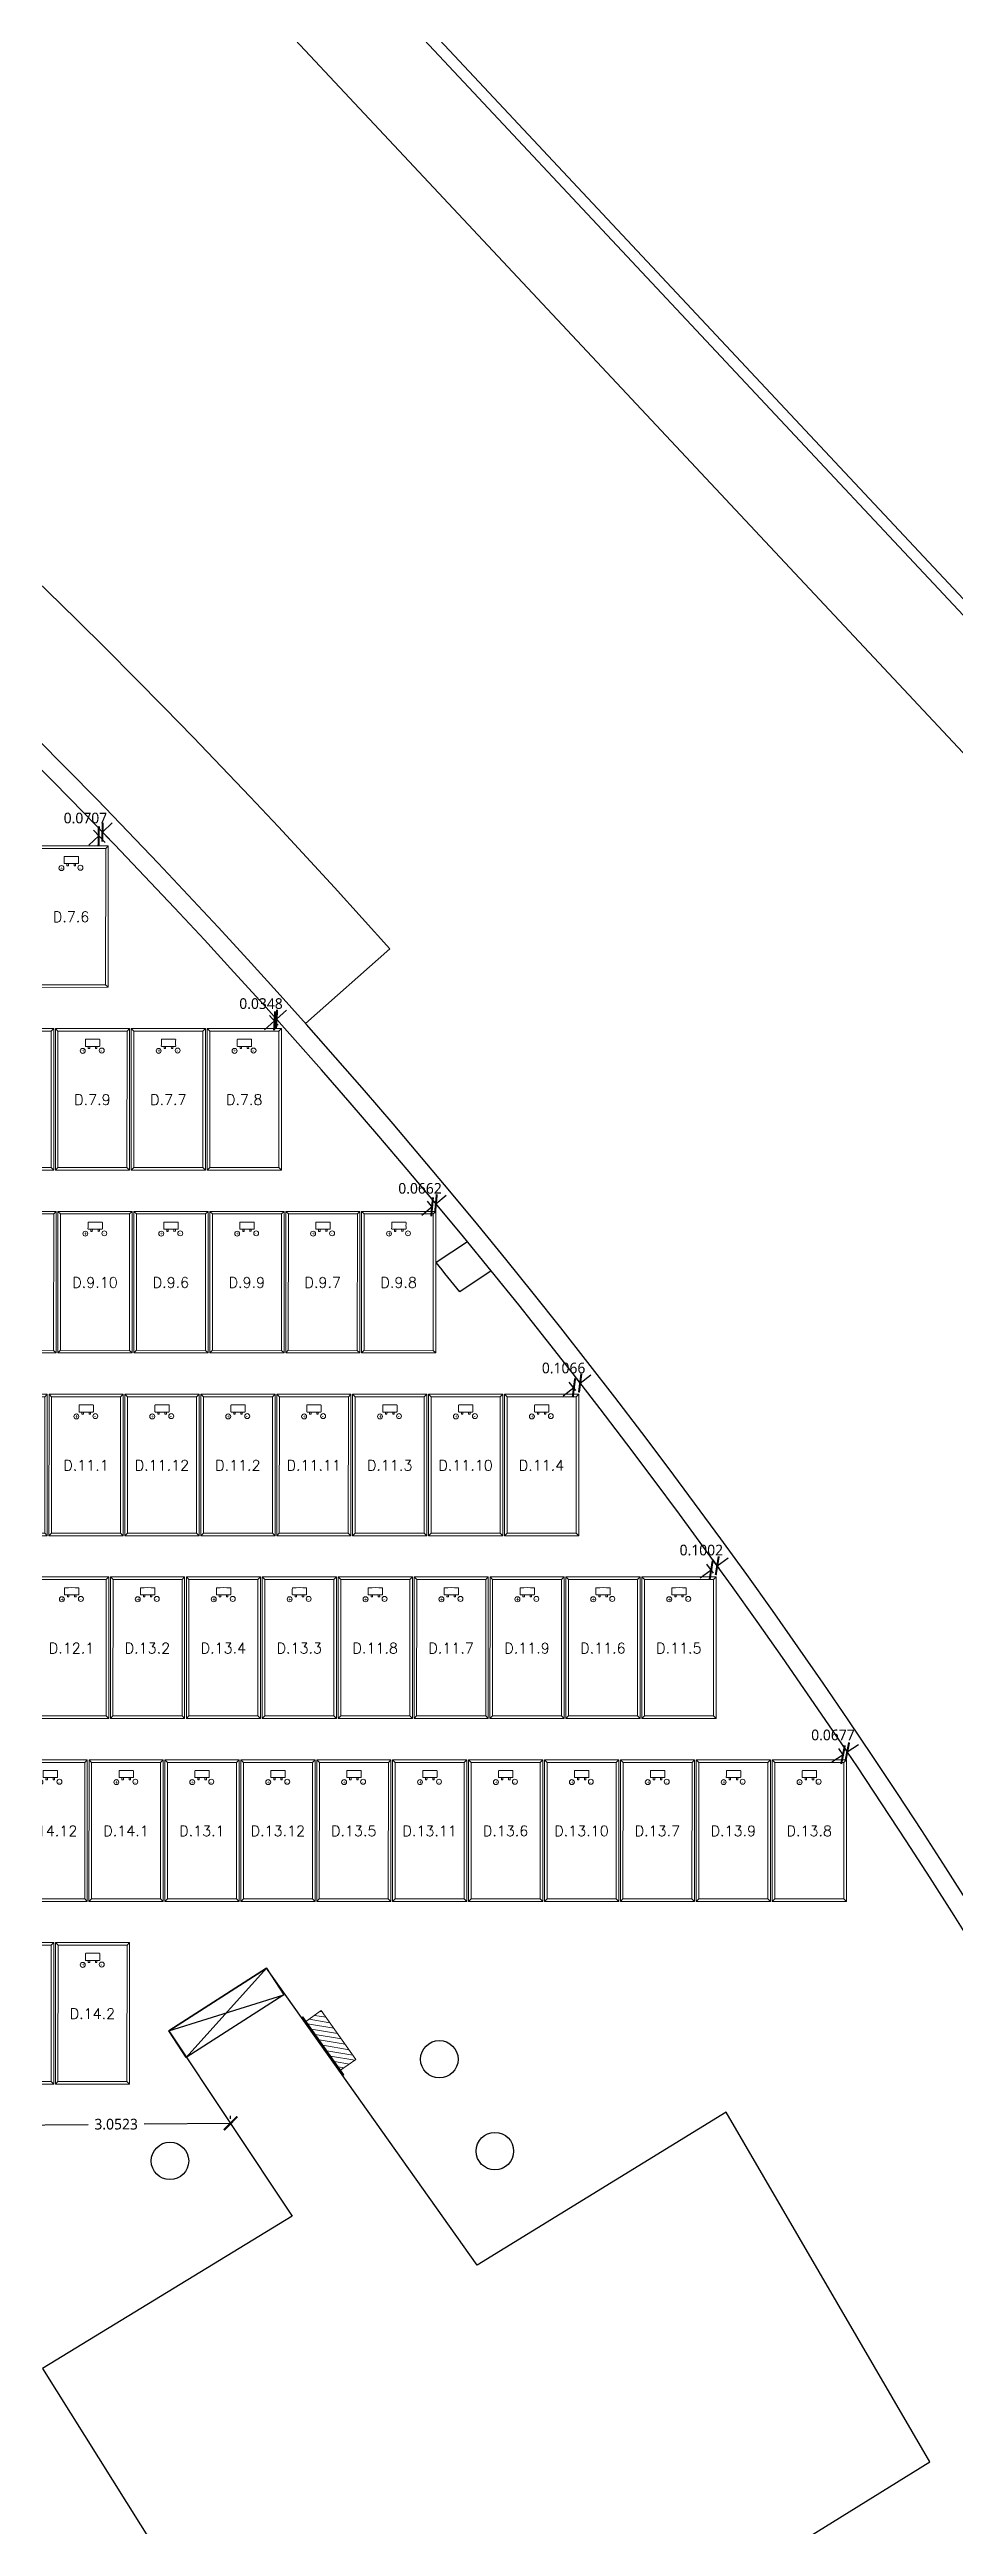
# Model space of a CAD drawing. Header units: metres. Extents: x 399 to 2240, y -1398 to 399.
# Drawn here: x 2079.28 to 2091.36, y -1209.87 to -1176.81 of the extents above; entities that cross this region are included whole.
import ezdxf

# ---------------------------------------------------------------- set-up
doc = ezdxf.new("R2010")
doc.units = ezdxf.units.M
doc.header["$MEASUREMENT"] = 0
doc.layers.get('0').update_dxf_attribs({"linetype": 'CONTINUOUS'})
doc.layers.get('Defpoints').update_dxf_attribs({"linetype": 'CONTINUOUS'})
for name, color, linetype in [('ARQUITETURA', 253, 'CONTINUOUS'), ('Cota', 10, 'CONTINUOUS'), ('MÓDULOS FV', 7, 'CONTINUOUS'), ('SHAFT', 6, 'CONTINUOUS')]:
    doc.layers.add(name, color=color, linetype=linetype)
for name, color, linetype, lineweight in [('MOD_ALOCADOS_A', 5, 'CONTINUOUS', 9), ('MODULOS_PV', 2, 'CONTINUOUS', 9), ('String Box', 3, 'CONTINUOUS', 9)]:
    doc.layers.add(name, color=color, linetype=linetype, lineweight=lineweight)
doc.styles.add('R120-500', font='romans.shx', dxfattribs={"height": 1.5})
doc.styles.add('Verdana', font='ebrima.ttf', dxfattribs={"height": 0.142547})
doc.dimstyles.get("Standard").update_dxf_attribs({"dimtxt": 0.18, "dimasz": 0.18, "dimexe": 0.18, "dimexo": 0.0625, "dimgap": 0.09, "dimtad": 0, "dimtih": 1, "dimtoh": 1, "dimdec": 4, "dimzin": 0, "dimdsep": 46, "dimtxsty": 'Standard', "dimcen": 0.09, "dimadec": 0, "dimazin": 0, "dimtfac": 1, "dimtdec": 4, "dimtofl": 0, "dimtmove": 0, "dimatfit": 3, "dimfxl": 1, "dimtolj": 1, "dimtzin": 0, "dimarcsym": 0})

# ---------------------------------------------------------------- blocks, each defined once
blk = doc.blocks.new('modulo')
at = {"layer": 'MODULOS_PV', "color": 8}
for p, q in [((-0.751, 2.014), (-0.753, 2.063)), ((-1.381, 1.342), (-1.43, 1.34)), ((0.577, 0.769), (0.626, 0.771)), ((-0.053, 0.097), (-0.051, 0.048))]:
    blk.add_line(p, q, dxfattribs=at)
for points in [[(-1.43, 1.34), (-0.753, 2.063), (0.626, 0.771), (-0.051, 0.048)], [(-1.381, 1.342), (-0.751, 2.014), (0.577, 0.769), (-0.053, 0.097)]]:
    blk.add_lwpolyline(points, close=True, dxfattribs=at)
for points in [[(-0.956, 1.498), (-0.935, 1.478), (-0.922, 1.492), (-0.943, 1.512)], [(-0.878, 1.581), (-0.857, 1.562), (-0.87, 1.548), (-0.891, 1.567)]]:
    blk.add_lwpolyline(points, dxfattribs=at)
at = {"layer": 'MODULOS_PV', "color": 1}
blk.add_circle((-0.963, 1.403), 0.0332, dxfattribs=at)
at = {"layer": 'MODULOS_PV', "color": 8}
blk.add_circle((-0.793, 1.591), 0.0332, dxfattribs=at)
blk.add_open_spline([(-0.986, 1.473), (-1.006, 1.493), (-1.027, 1.512), (-1.048, 1.532), (-1.048, 1.532), (-1.049, 1.534), (-1.049, 1.536), (-1.048, 1.538), (-1.048, 1.539), (-1.007, 1.583), (-0.966, 1.627), (-0.925, 1.67), (-0.924, 1.671), (-0.922, 1.672), (-0.919, 1.672), (-0.918, 1.671), (-0.917, 1.671), (-0.897, 1.652), (-0.876, 1.632), (-0.855, 1.613), (-0.855, 1.612), (-0.854, 1.611), (-0.854, 1.608), (-0.855, 1.606), (-0.855, 1.605), (-0.896, 1.561), (-0.937, 1.518), (-0.978, 1.474), (-0.979, 1.473), (-0.981, 1.472), (-0.984, 1.472), (-0.985, 1.473), (-0.986, 1.473)], degree=3, knots=[0, 0, 0, 0, 1, 1, 1, 1.002534, 1.003925, 1.008052, 1.008052, 1.008052, 2.008052, 2.008052, 2.008052, 2.012179, 2.01357, 2.016104, 2.016104, 2.016104, 3.016104, 3.016104, 3.016104, 3.018638, 3.02003, 3.024156, 3.024156, 3.024156, 4.024156, 4.024156, 4.024156, 4.028283, 4.029675, 4.032208, 4.032208, 4.032208, 4.032208], dxfattribs=at)
at = {"layer": 'MODULOS_PV', "color": 1, "insert": (-0.997, 1.409), "char_height": 0.0572, "width": 0.10748, "attachment_point": 1, "rotation": 46.8722}
blk.add_mtext('+', dxfattribs=at)
at = {"layer": 'MODULOS_PV', "color": 8, "insert": (-0.827, 1.597), "char_height": 0.0572, "width": 0.10748, "attachment_point": 1, "rotation": 46.8722}
blk.add_mtext('-', dxfattribs=at)
blk = doc.blocks.new('_ArchTick')
at = {"color": 0, "linetype": 'ByBlock', "const_width": 0.15}
blk.add_lwpolyline([(-0.5, -0.5), (0.5, 0.5)], dxfattribs=at)
blk = doc.blocks.new('*D1037')
at = {"layer": 'Cota', "color": 0, "lineweight": -2, "transparency": 16777216}
for p, q in [((2080.067, -1187.341), (2079.912, -1187.18)), ((2079.982, -1187.252), (2080.111, -1187.128)), ((2079.931, -1187.301), (2079.801, -1187.426)), ((2080.016, -1187.39), (2079.861, -1187.229))]:
    blk.add_line(p, q, dxfattribs=at)
at = {"layer": 'Defpoints', "color": 0, "transparency": 16777216}
for p in [(2079.982, -1187.252), (2080.059, -1187.435), (2080.11, -1187.386)]:
    blk.add_point(p, dxfattribs=at)
at = {"layer": 'Cota', "color": 0, "lineweight": -2, "transparency": 16777216, "xscale": 0.18, "yscale": 0.18, "zscale": 0.18}
for p, rotation in [((2079.931, -1187.301), 43.89347412509984), ((2079.982, -1187.252), 223.8934741250998)]:
    blk.add_blockref('_ArchTick', p, dxfattribs=dict(at, rotation=rotation))
at = {"layer": 'Cota', "color": 0, "transparency": 16777216, "insert": (2079.754, -1187.066), "char_height": 0.1425, "attachment_point": 5, "style": 'Verdana'}
blk.add_mtext('\\A1;0.0707', dxfattribs=at)
blk = doc.blocks.new('*D1038')
at = {"layer": 'Cota', "color": 0, "lineweight": -2, "transparency": 16777216}
for p, q in [((2082.279, -1189.773), (2082.145, -1189.893)), ((2082.328, -1189.828), (2082.212, -1189.699)), ((2082.354, -1189.805), (2082.238, -1189.675)), ((2082.305, -1189.75), (2082.439, -1189.63))]:
    blk.add_line(p, q, dxfattribs=at)
at = {"layer": 'Defpoints', "color": 0, "transparency": 16777216}
for p in [(2082.305, -1189.75), (2082.396, -1189.852), (2082.37, -1189.875)]:
    blk.add_point(p, dxfattribs=at)
at = {"layer": 'Cota', "color": 0, "lineweight": -2, "transparency": 16777216, "xscale": 0.18, "yscale": 0.18, "zscale": 0.18}
for p, rotation in [((2082.279, -1189.773), 41.75889343104189), ((2082.305, -1189.75), 221.7588934310419)]:
    blk.add_blockref('_ArchTick', p, dxfattribs=dict(at, rotation=rotation))
at = {"layer": 'Cota', "color": 0, "transparency": 16777216, "insert": (2082.097, -1189.543), "char_height": 0.1425, "attachment_point": 5, "style": 'Verdana'}
blk.add_mtext('\\A1;0.0348', dxfattribs=at)
blk = doc.blocks.new('*D1045')
at = {"layer": 'Cota', "color": 0, "lineweight": -2, "transparency": 16777216}
for p, q in [((2084.39, -1192.267), (2084.317, -1192.178)), ((2084.441, -1192.225), (2084.367, -1192.136)), ((2084.431, -1192.213), (2084.57, -1192.097)), ((2084.38, -1192.255), (2084.242, -1192.37))]:
    blk.add_line(p, q, dxfattribs=at)
at = {"layer": 'Defpoints', "color": 0, "transparency": 16777216}
for p in [(2084.43, -1192.315), (2084.431, -1192.213), (2084.481, -1192.273)]:
    blk.add_point(p, dxfattribs=at)
at = {"layer": 'Cota', "color": 0, "lineweight": -2, "transparency": 16777216, "xscale": 0.18, "yscale": 0.18, "zscale": 0.18}
for p, rotation in [((2084.38, -1192.255), 39.73017848962405), ((2084.431, -1192.213), 219.730178489624)]:
    blk.add_blockref('_ArchTick', p, dxfattribs=dict(at, rotation=rotation))
at = {"layer": 'Cota', "color": 0, "transparency": 16777216, "insert": (2084.219, -1192.009), "char_height": 0.1425, "attachment_point": 5, "style": 'Verdana'}
blk.add_mtext('\\A1;0.0662', dxfattribs=at)
blk = doc.blocks.new('*D1046')
at = {"layer": 'Cota', "color": 0, "lineweight": -2, "transparency": 16777216}
for p, q in [((2086.272, -1194.672), (2086.13, -1194.782)), ((2086.298, -1194.705), (2086.211, -1194.593)), ((2086.383, -1194.64), (2086.295, -1194.527)), ((2086.356, -1194.606), (2086.499, -1194.496))]:
    blk.add_line(p, q, dxfattribs=at)
at = {"layer": 'Defpoints', "color": 0, "transparency": 16777216}
for p in [(2086.337, -1194.755), (2086.356, -1194.606), (2086.421, -1194.69)]:
    blk.add_point(p, dxfattribs=at)
at = {"layer": 'Cota', "color": 0, "lineweight": -2, "transparency": 16777216, "xscale": 0.18, "yscale": 0.18, "zscale": 0.18}
for p, rotation in [((2086.356, -1194.606), 217.7626391228131), ((2086.272, -1194.672), 37.76263912281306)]:
    blk.add_blockref('_ArchTick', p, dxfattribs=dict(at, rotation=rotation))
at = {"layer": 'Cota', "color": 0, "transparency": 16777216, "insert": (2086.135, -1194.407), "char_height": 0.1425, "attachment_point": 5, "style": 'Verdana'}
blk.add_mtext('\\A1;0.1066', dxfattribs=at)
blk = doc.blocks.new('*D1056')
at = {"layer": 'Cota', "color": 0, "lineweight": -2, "transparency": 16777216}
for p, q in [((2078.638, -1204.452), (2078.638, -1204.412)), ((2081.69, -1204.428), (2081.69, -1204.388)), ((2078.638, -1204.512), (2079.792, -1204.502)), ((2081.691, -1204.488), (2080.537, -1204.497))]:
    blk.add_line(p, q, dxfattribs=at)
at = {"layer": 'Defpoints', "color": 0, "transparency": 16777216}
for p in [(2078.638, -1204.515), (2081.691, -1204.488), (2081.691, -1204.491)]:
    blk.add_point(p, dxfattribs=at)
at = {"layer": 'Cota', "color": 0, "lineweight": -2, "transparency": 16777216, "xscale": 0.18, "yscale": 0.18, "zscale": 0.18}
for p, rotation in [((2078.638, -1204.512), 180.4501477788054), ((2081.691, -1204.488), 0.4501477788054596)]:
    blk.add_blockref('_ArchTick', p, dxfattribs=dict(at, rotation=rotation))
at = {"layer": 'Cota', "color": 0, "transparency": 16777216, "insert": (2080.164, -1204.5), "char_height": 0.1425, "attachment_point": 5, "style": 'Verdana'}
blk.add_mtext('\\A1;3.0523', dxfattribs=at)
blk = doc.blocks.new('*D1065')
at = {"layer": 'Cota', "color": 0, "lineweight": -2, "transparency": 16777216}
for p, q in [((2088.104, -1197.104), (2087.958, -1197.209)), ((2088.133, -1197.144), (2088.045, -1197.023)), ((2088.214, -1197.086), (2088.126, -1196.964)), ((2088.185, -1197.045), (2088.331, -1196.94))]:
    blk.add_line(p, q, dxfattribs=at)
at = {"layer": 'Defpoints', "color": 0, "transparency": 16777216}
for p in [(2088.185, -1197.045), (2088.251, -1197.136), (2088.169, -1197.195)]:
    blk.add_point(p, dxfattribs=at)
at = {"layer": 'Cota', "color": 0, "lineweight": -2, "transparency": 16777216, "xscale": 0.18, "yscale": 0.18, "zscale": 0.18}
for p, rotation in [((2088.104, -1197.104), 35.82294308779033), ((2088.185, -1197.045), 215.8229430877904)]:
    blk.add_blockref('_ArchTick', p, dxfattribs=dict(at, rotation=rotation))
at = {"layer": 'Cota', "color": 0, "transparency": 16777216, "insert": (2087.973, -1196.837), "char_height": 0.1425, "attachment_point": 5, "style": 'Verdana'}
blk.add_mtext('\\A1;0.1002', dxfattribs=at)
blk = doc.blocks.new('*D1066')
at = {"layer": 'Cota', "color": 0, "lineweight": -2, "transparency": 16777216}
for p, q in [((2089.931, -1199.545), (2089.864, -1199.446)), ((2089.92, -1199.529), (2090.069, -1199.429)), ((2089.864, -1199.567), (2089.714, -1199.667)), ((2089.874, -1199.583), (2089.808, -1199.484))]:
    blk.add_line(p, q, dxfattribs=at)
at = {"layer": 'Defpoints', "color": 0, "transparency": 16777216}
for p in [(2089.909, -1199.635), (2089.92, -1199.529), (2089.966, -1199.597)]:
    blk.add_point(p, dxfattribs=at)
at = {"layer": 'Cota', "color": 0, "lineweight": -2, "transparency": 16777216, "xscale": 0.18, "yscale": 0.18, "zscale": 0.18}
for p, rotation in [((2089.864, -1199.567), 33.91864299421442), ((2089.92, -1199.529), 213.9186429942144)]:
    blk.add_blockref('_ArchTick', p, dxfattribs=dict(at, rotation=rotation))
at = {"layer": 'Cota', "color": 0, "transparency": 16777216, "insert": (2089.729, -1199.305), "char_height": 0.1425, "attachment_point": 5, "style": 'Verdana'}
blk.add_mtext('\\A1;0.0677', dxfattribs=at)

msp = doc.modelspace()

# ---------------------------------------------------------------- hatches: boundary and pattern name
at = {"layer": 'ARQUITETURA'}
h = msp.add_hatch(dxfattribs=at)
h.set_pattern_fill('AR-SAND', color=116, scale=3, angle=-46.87704, style=0)
h.set_pattern_definition([(350.62296, (1466.5355, -762.2295), (4.089919, 4.08927), [0, -4.56, 0, -5.1, 0, -4.875]), (320.623, (1466.5355, -762.2295), (9.808834, 1.91215), [0, -2.46, 0, -4.11, 0, -1.575]), (280.62296, (1464.013, -759.536), (6.39856, -6.807323), [0, -1.5, 0, -5.4, 0, -7.05]), (270.623, (1464.013, -759.536), (8.08648, -4.78256), [0, -0.75, 0, -3.54, 0, -4.05])])
edge = h.paths.add_edge_path(flags=16)
edge.add_arc((2066.28697, -1207.2145), 1.5, 0, 360)
edge = h.paths.add_edge_path(flags=16)
edge.add_arc((2057.59948, -1198.56367), 1.5, 0, 360)
edge = h.paths.add_edge_path(flags=16)
edge.add_arc((2073.66511, -1217.85031), 1.5, 0, 360)
edge = h.paths.add_edge_path()
edge.add_line((2077.35217, -1309.79176), (2085.44517, -1302.21109))
edge.add_line((2085.44517, -1302.21109), (2073.23928, -1273.42679))
edge.add_line((2073.23928, -1273.42679), (2067.01112, -1271.39588))
edge.add_line((2067.01112, -1271.39588), (2078.12983, -1237.29831))
edge.add_line((2078.12983, -1237.29831), (2099.86087, -1244.38448))
edge.add_line((2099.86087, -1244.38448), (2105.89079, -1225.89263))
edge.add_line((2105.89079, -1225.89263), (2099.9053, -1223.94085))
edge.add_line((2099.9053, -1223.94085), (2088.65905, -1230.95182))
edge.add_line((2088.65905, -1230.95182), (2087.38614, -1231.74536))
edge.add_line((2087.38614, -1231.74536), (2081.30235, -1221.98639))
edge.add_line((2081.30235, -1221.98639), (2075.32436, -1212.39714))
edge.add_arc((2015.07334, -1249.95794), 71, 31.9396267, 58.4036169)
edge.add_line((2052.27252, -1189.48298), (2051.642, -1190.50399))
edge.add_line((2051.642, -1190.50399), (2053.78955, -1191.87959))
edge.add_line((2053.78955, -1191.87959), (2048.26893, -1200.81919))
edge.add_line((2048.26893, -1200.81919), (2046.14413, -1199.88256))
edge.add_line((2046.14413, -1199.88256), (2045.08317, -1201.60057))
edge.add_line((2045.08317, -1201.60057), (2040.54948, -1199.60208))
edge.add_line((2040.54948, -1199.60208), (2026.14744, -1232.20715))
edge.add_line((2026.14744, -1232.20715), (2038.65431, -1250.5426))
edge.add_line((2038.65431, -1250.5426), (2041.80708, -1254.47458))
edge.add_line((2041.80708, -1254.47458), (2044.45837, -1252.41583))
edge.add_arc((2056.2978, -1243.20562), 15, -76.242876, 217.880293, ccw=False)
edge.add_line((2059.8649, -1257.77531), (2060.06952, -1259.07612))
edge.add_line((2060.06952, -1259.07612), (2062.97181, -1258.61958))
edge.add_line((2062.97181, -1258.61958), (2063.4613, -1261.73132))
edge.add_line((2063.4613, -1261.73132), (2056.39816, -1262.84238))
edge.add_line((2056.39816, -1262.84238), (2055.90867, -1259.73064))
edge.add_line((2055.90867, -1259.73064), (2057.58147, -1259.46751))
edge.add_line((2057.58147, -1259.46751), (2057.37685, -1258.16676))
edge.add_arc((2056.2978, -1243.20562), 15, 229.734458, 274.125255, ccw=False)
edge.add_line((2046.60283, -1254.65148), (2042.74767, -1259.15568))
edge.add_line((2042.74767, -1259.15568), (2047.01426, -1260.54695))
edge.add_line((2047.01426, -1260.54695), (2045.29851, -1265.80863))
edge.add_line((2045.29851, -1265.80863), (2040.3452, -1264.19343))
edge.add_line((2040.3452, -1264.19343), (2039.01192, -1268.28219))
edge.add_line((2039.01192, -1268.28219), (2061.18295, -1275.51183))
edge.add_line((2061.18295, -1275.51183), (2054.05252, -1297.37863))
edge.add_line((2054.05252, -1297.37863), (2078.7715, -1305.43912))
edge.add_line((2078.7715, -1305.43912), (2077.35217, -1309.79176))
at = {"layer": 'String Box'}
h = msp.add_hatch(dxfattribs=at)
h.set_pattern_fill('ANSI31', color=256, scale=0.5, angle=485.338643)
h.set_pattern_definition([(170.338643, (1649.29847, -1168.17276), (-0.0104890335, -0.061613555), [])])
h.paths.add_polyline_path([(2083.15987, -1203.78023), (2083.36381, -1203.63562), (2082.90109, -1202.98303), (2082.69715, -1203.12763)])

# ---------------------------------------------------------------- linework, layer by layer
at = {"layer": 'ARQUITETURA'}
for p, q in [((2068.03391, -1159.11537, 0), (2114.51199, -1208.7495, 0)), ((2067.92442, -1159.21789, 0), (2114.4025, -1208.85203, 0)), ((2066.91164, -1159.97926, 0), (2113.49008, -1209.70643, 0)), ((2083.81404, -1188.81291), (2082.69246, -1189.80892))]:
    msp.add_line(p, q, dxfattribs=at)
msp.add_lwpolyline([(2079.18303, -1207.75902), (2084.41244, -1216.10628), (2085.95312, -1215.00546), (2087.26916, -1217.24776), (2092.13919, -1214.13478), (2089.40769, -1210.00664), (2091.02357, -1209.00718), (2088.30642, -1204.33829), (2084.98313, -1206.37927), (2082.17206, -1202.41473), (2080.8689, -1203.25395), (2082.51228, -1205.72783)], close=True, dxfattribs=at)
at = {"layer": 'ARQUITETURA', "color": 6}
for centre in [(2084.47668, -1203.63239), (2080.88178, -1204.98941), (2085.2181, -1204.85872)]:
    msp.add_circle(centre, 0.25, dxfattribs=at)
at = {"layer": 'ARQUITETURA'}
for radius, start, end in [(90.5, 31.9396267, 79.3932378), (90.25, 31.9396267, 79.3932378), (92, 41.6531771, 63.5753674)]:
    msp.add_arc((2015.07334, -1249.95794), radius, start, end, dxfattribs=at)
at = {"layer": 'ARQUITETURA', "color": 6}
msp.add_arc((2014.86397, -1250.09668), 90, 39.0572617, 39.3771462, dxfattribs=at)
msp.add_arc((2014.86397, -1250.09668), 90, 39.0572617, 39.3771462, dxfattribs=at)
msp.add_arc((2014.86397, -1250.09668), 90, 39.0572617, 39.3771462, dxfattribs=at)
msp.add_arc((2014.86397, -1250.09668), 90, 39.0572617, 39.3771462, dxfattribs=at)
at = {"layer": 'MÓDULOS FV', "color": 6}
for p, q in [((2084.85174, -1192.72105), (2084.43278, -1192.99868)), ((2085.1692, -1193.1105), (2084.75047, -1193.38797))]:
    msp.add_line(p, q, dxfattribs=at)
at = {"layer": 'SHAFT'}
for p, q in [((2082.17206, -1202.41473), (2081.09822, -1203.61005)), ((2080.8689, -1203.25395), (2082.40139, -1202.77083))]:
    msp.add_line(p, q, dxfattribs=at)
msp.add_lwpolyline([(2080.8689, -1203.25395), (2082.17206, -1202.41473), (2082.40139, -1202.77083), (2081.09822, -1203.61005)], close=True, dxfattribs=at)
at = {"layer": 'String Box'}
for points in [[(2083.18969, -1203.84993), (2082.64124, -1203.07642), (2082.65428, -1203.06718), (2083.20274, -1203.84068)], [(2083.15987, -1203.78023), (2082.69715, -1203.12763), (2082.90109, -1202.98303), (2083.36381, -1203.63562)]]:
    msp.add_lwpolyline(points, close=True, dxfattribs=at)

# ---------------------------------------------------------------- block references
at = {"layer": 'MÓDULOS FV', "rotation": 313.12783086684}
for p in [(2078.05524, -1189.39487), (2079.06824, -1189.39487), (2078.33971, -1191.83487), (2079.35271, -1191.83487), (2080.36571, -1191.83487), (2081.37871, -1191.83487), (2077.36139, -1194.27487), (2078.37439, -1194.27487), (2079.38739, -1194.27487), (2080.40039, -1194.27487), (2081.41339, -1194.27487), (2082.42639, -1194.27487), (2083.43939, -1194.27487), (2078.25462, -1196.71487), (2079.26762, -1196.71487), (2080.28062, -1196.71487), (2081.29362, -1196.71487), (2082.30662, -1196.71487), (2083.31962, -1196.71487), (2084.33262, -1196.71487), (2085.34562, -1196.71487), (2078.06143, -1199.15487), (2079.07443, -1199.15487), (2080.08743, -1199.15487), (2081.10043, -1199.15487), (2082.11343, -1199.15487), (2083.12643, -1199.15487), (2084.13943, -1199.15487), (2085.15243, -1199.15487), (2086.16543, -1199.15487), (2087.17843, -1199.15487), (2077.77536, -1201.59487), (2078.78836, -1201.59487), (2079.80136, -1201.59487), (2080.81436, -1201.59487), (2081.82736, -1201.59487), (2082.84036, -1201.59487), (2083.85336, -1201.59487), (2084.86636, -1201.59487), (2085.87936, -1201.59487), (2086.89236, -1201.59487), (2087.90536, -1201.59487), (2088.91836, -1201.59487), (2078.33983, -1204.03487), (2079.35283, -1204.03487), (2077.64741, -1206.47487), (2077.94777, -1211.35487)]:
    msp.add_blockref('modulo', p, dxfattribs=at)

# ---------------------------------------------------------------- texts
at = {"layer": 'MOD_ALOCADOS_A', "color": 1, "char_height": 0.14, "attachment_point": 5, "style": 'R120-500'}
for s, heights, insert in [('D.7.6', [0.14], (2079.56266, -1188.38462)), ('D.7.9', [0], (2079.84713, -1190.82462)), ('D.7.7', [0], (2080.86013, -1190.82462)), ('D.7.8', [0], (2081.87313, -1190.82461)), ('D.13.2', [0], (2080.58186, -1198.14462)), ('D.13.4', [0], (2081.59486, -1198.14462)), ('D.13.3', [0], (2082.60786, -1198.14462)), ('D.13.1', [0], (2081.30878, -1200.58462)), ('D.13.12', [0], (2082.32178, -1200.58462)), ('D.13.5', [0], (2083.33478, -1200.58462)), ('D.13.11', [0], (2084.34778, -1200.58462)), ('D.13.6', [0], (2085.36078, -1200.58462)), ('D.13.10', [0], (2086.37378, -1200.58462)), ('D.13.7', [0], (2087.38678, -1200.58461)), ('D.13.9', [0], (2088.39978, -1200.58462)), ('D.13.8', [0], (2089.41278, -1200.58461))]:
    msp.add_mtext_dynamic_manual_height_columns(s, width=0.992, gutter_width=7.5, heights=heights, dxfattribs=dict(at, insert=insert))
at = {"layer": 'MOD_ALOCADOS_A', "color": 3, "char_height": 0.14, "attachment_point": 5, "style": 'R120-500'}
for s, insert in [('D.9.10', (2079.88182, -1193.26462)), ('D.9.6', (2080.89482, -1193.26462)), ('D.9.9', (2081.90782, -1193.26461)), ('D.9.7', (2082.92082, -1193.26462)), ('D.9.8', (2083.93382, -1193.26462))]:
    msp.add_mtext_dynamic_manual_height_columns(s, width=0.992, gutter_width=7.5, heights=[0], dxfattribs=dict(at, insert=insert))
at = {"layer": 'MOD_ALOCADOS_A', "color": 6, "char_height": 0.14, "attachment_point": 5, "style": 'R120-500'}
for s, insert in [('D.11.1', (2079.76204, -1195.70462)), ('D.11.12', (2080.77504, -1195.70462)), ('D.11.2', (2081.78804, -1195.70462)), ('D.11.11', (2082.80104, -1195.70462)), ('D.11.3', (2083.81404, -1195.70462)), ('D.11.10', (2084.82704, -1195.70461)), ('D.11.4', (2085.84004, -1195.70462)), ('D.11.8', (2083.62086, -1198.14461)), ('D.11.7', (2084.63386, -1198.14462)), ('D.11.9', (2085.64686, -1198.14462)), ('D.11.6', (2086.65986, -1198.14462)), ('D.11.5', (2087.67286, -1198.14462))]:
    msp.add_mtext_dynamic_manual_height_columns(s, width=0.992, gutter_width=7.5, heights=[0], dxfattribs=dict(at, insert=insert))
at = {"layer": 'MOD_ALOCADOS_A', "color": 4, "insert": (2079.56886, -1198.14462), "char_height": 0.14, "attachment_point": 5, "style": 'R120-500'}
msp.add_mtext_dynamic_manual_height_columns('D.12.1', width=0.992, gutter_width=7.5, heights=[0], dxfattribs=at)
at = {"layer": 'MOD_ALOCADOS_A', "color": 2, "char_height": 0.14, "attachment_point": 5, "style": 'R120-500'}
for s, insert in [('D.14.12', (2079.28278, -1200.58462)), ('D.14.1', (2080.29578, -1200.58462)), ('D.14.2', (2079.84725, -1203.02461))]:
    msp.add_mtext_dynamic_manual_height_columns(s, width=0.992, gutter_width=7.5, heights=[0], dxfattribs=dict(at, insert=insert))

# ---------------------------------------------------------------- dimensions: what is measured, and where the dimension line sits
at = {"layer": 'Cota', "color": 1}
for p1, p2, distance, picture, middle in [((2080.05924, -1187.43487), (2080.1102, -1187.38584), 0.1853, '*D1037', (2079.75351, -1187.0661)), ((2082.36971, -1189.87487), (2082.39569, -1189.85167), 0.13638, '*D1038', (2082.09712, -1189.54341)), ((2084.43039, -1192.31487), (2084.48127, -1192.27258), 0.0781, '*D1045', (2084.21901, -1192.00877)), ((2086.33662, -1194.75487), (2086.42088, -1194.68959), 0.10534, '*D1046', (2086.13468, -1194.40715)), ((2088.16943, -1197.19487), (2088.2507, -1197.13621), 0.11237, '*D1065', (2087.97269, -1196.83668)), ((2089.90936, -1199.63487), (2089.96556, -1199.59708), 0.08201, '*D1066', (2089.72853, -1199.30526)), ((2078.6384, -1204.51487), (2081.69059, -1204.49089), 0.00335, '*D1056', (2080.16447, -1204.49954))]:
    dim = msp.add_aligned_dim(p1=p1, p2=p2, distance=distance, dimstyle='Standard', override={"dimtxt": 0.142547, "dimexe": 0.1, "dimtxsty": 'Verdana', "dimblk": 'ArchTick', "dimadec": 3, "dimtmove": 2}, dxfattribs=at)
    dim.commit()
    dim.dimension.update_dxf_attribs({"geometry": picture, "text_midpoint": middle})

doc.saveas('drawing.dxf')
